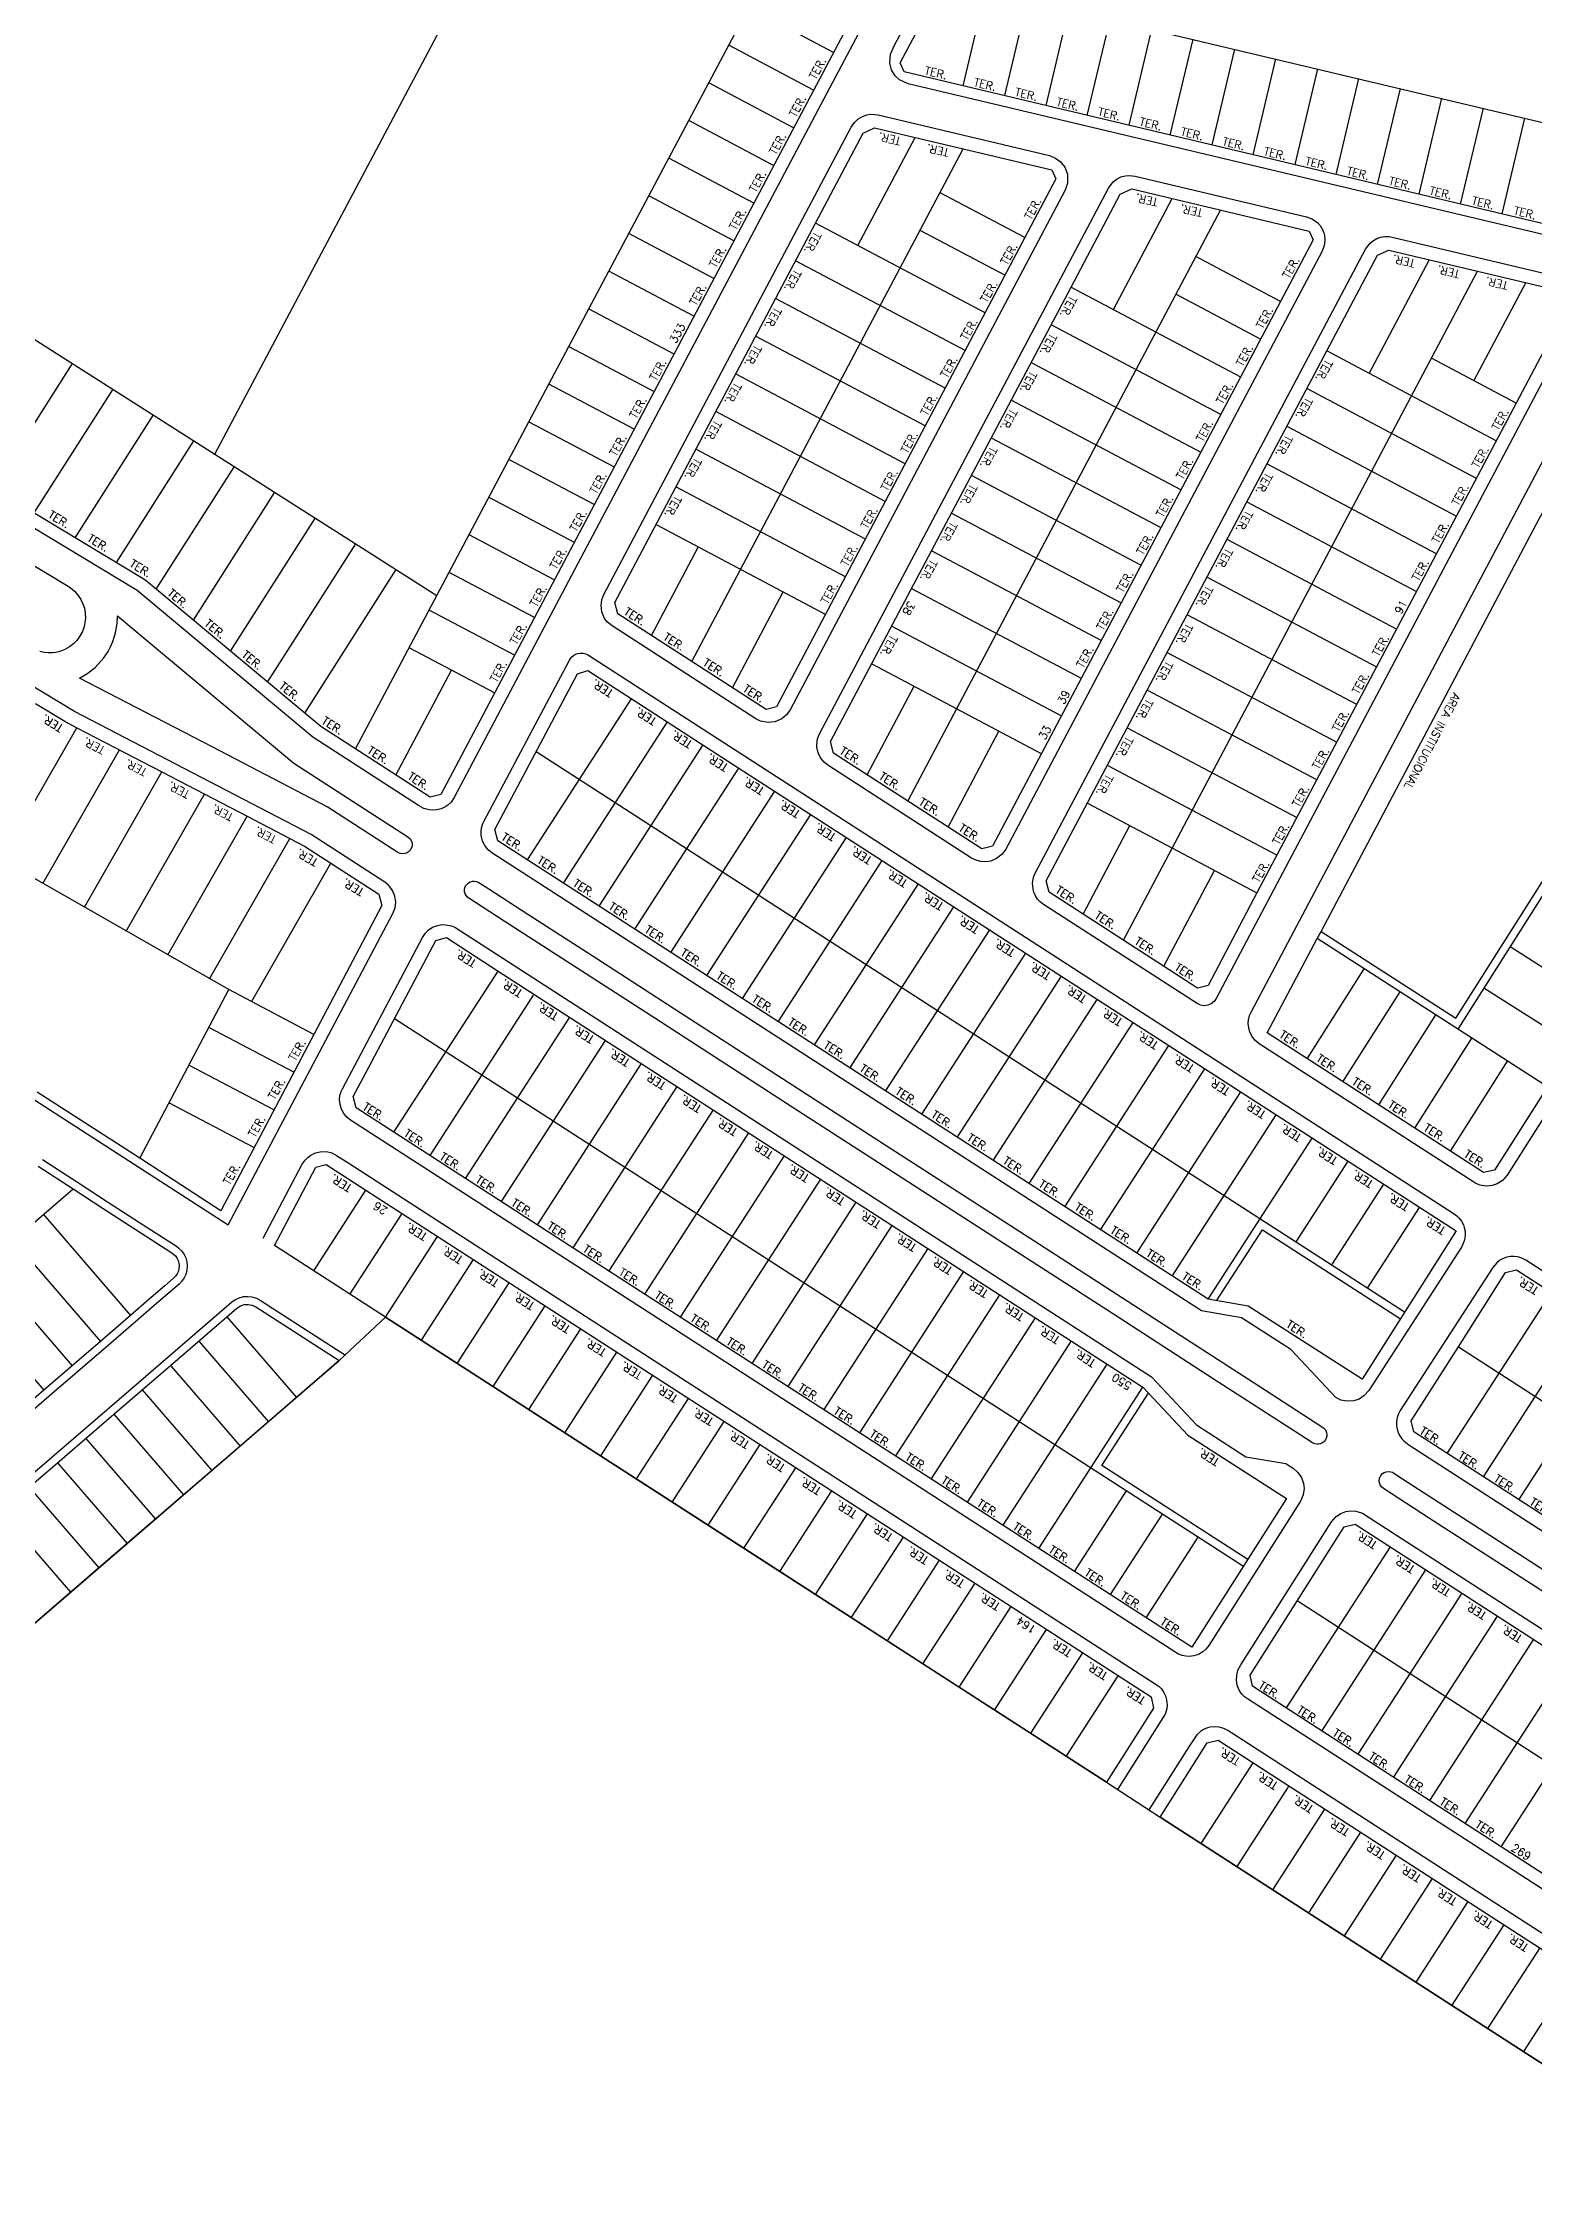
# Model space of a CAD drawing. Extents: x 714896 to 749292, y 8417558 to 8447149.
# Drawn here: x 743645 to 743924.9, y 8429449.1 to 8429849.1 of the extents above; entities that cross this region are included whole.
import ezdxf

# ---------------------------------------------------------------- set-up
doc = ezdxf.new("R2010")
doc.units = 0
doc.header["$MEASUREMENT"] = 0
for name, color, linetype in [('LOTE', 7, 'CONTINUOUS'), ('MEIO_FIO', 24, 'CONTINUOUS'), ('NUM-PORTA', 7, 'CONTINUOUS'), ('QUADRA', 6, 'CONTINUOUS'), ('TEXTO', 7, 'CONTINUOUS')]:
    doc.layers.add(name, color=color, linetype=linetype)
doc.styles.add('ROMANS', font='ROMANS.SHX', dxfattribs={"height": 1.5})

msp = doc.modelspace()

# ---------------------------------------------------------------- linework, layer by layer
at = {"layer": 'LOTE', "color": 7, "linetype": 'CONTINUOUS'}
msp.add_line((743677.31, 8429771.88), (743736.4, 8429883.3), dxfattribs=at)
at = {"layer": 'LOTE', "color": 7}
for points in [[(743459.69, 8429910.43), (743496.25, 8429887.16), (743534.2, 8429863), (743718.97, 8429745.36), (743736.24, 8429777.95), (743743.74, 8429792.08), (743758.73, 8429820.35), (743784, 8429868)], [(743793.39, 8429847.25), (743777.47, 8429855.69)], [(743821.93, 8429858.98), (743817.65, 8429840.98)], [(743829.72, 8429857.13), (743825.44, 8429839.13)], [(743837.5, 8429855.28), (743833.22, 8429837.28)], [(743841, 8429835.43), (743845.28, 8429853.43)], [(743853.06, 8429851.58), (743848.79, 8429833.58)], [(743789.64, 8429840.18), (743773.72, 8429848.62)], [(743856.57, 8429831.73), (743860.85, 8429849.73)], [(743868.63, 8429847.88), (743864.35, 8429829.88)], [(743872.14, 8429828.03), (743876.41, 8429846.03)], [(743884.2, 8429844.18), (743879.92, 8429826.18)], [(743663.21, 8429639.72), (743679.92, 8429671.38), (743598.17, 8429718.06), (743540.86, 8429750.78), (743478.33, 8429786.48), (743439.25, 8429808.8), (743380.52, 8429842.34)], [(743785.9, 8429833.11), (743769.98, 8429841.55)], [(743887.7, 8429824.33), (743891.98, 8429842.33)], [(743895.48, 8429822.48), (743899.76, 8429840.48)], [(743903.27, 8429820.63), (743907.52, 8429838.64)], [(743911.05, 8429818.78), (743915.33, 8429836.78)], [(743782.16, 8429826.04), (743766.23, 8429834.49)], [(743918.83, 8429816.93), (743923.11, 8429834.93)], [(743766.83, 8429732.92), (743817.74, 8429829.14)], [(743797.95, 8429810.99), (743808.7, 8429831.29)], [(743778.42, 8429818.97), (743762.48, 8429827.42)], [(743523.57, 8429823.15), (743649.77, 8429747.07), (743650.22, 8429746.78), (743651, 8429746.12), (743651.7, 8429745.32), (743652.16, 8429744.61), (743652.57, 8429743.76), (743652.83, 8429742.95), (743652.99, 8429742.04), (743653.03, 8429741.08), (743652.95, 8429740.26), (743652.8, 8429739.53), (743652.47, 8429738.6), (743652.06, 8429737.8), (743651.41, 8429736.9), (743650.88, 8429736.35), (743650.06, 8429735.7), (743649.18, 8429735.2), (743648.26, 8429734.84), (743647.5, 8429734.65), (743646.84, 8429734.57), (743646.04, 8429734.55), (743645.28, 8429734.62), (743644.45, 8429734.8)], [(743774.68, 8429811.9), (743758.73, 8429820.35)], [(743829.3, 8429812.5), (743813.39, 8429820.92)], [(743845.92, 8429799), (743856.94, 8429819.83)], [(743865.98, 8429817.68), (743807.31, 8429706.79)], [(743770.94, 8429804.82), (743754.98, 8429813.28)], [(743821.82, 8429798.36), (743790, 8429815.2)], [(743825.56, 8429805.43), (743809.65, 8429813.85)], [(743818.08, 8429791.29), (743786.26, 8429808.12)], [(743877.26, 8429800.51), (743861.35, 8429808.93)], [(743893.88, 8429787.01), (743905.18, 8429808.36)], [(743767.19, 8429797.75), (743751.24, 8429806.22)], [(743847.79, 8429680.66), (743914.22, 8429806.21)], [(743923.27, 8429804.06), (743913.53, 8429785.66)], [(743814.34, 8429784.22), (743782.52, 8429801.05)], [(743837.96, 8429803.21), (743869.78, 8429786.37)], [(743873.52, 8429793.44), (743857.61, 8429801.86)], [(743747.49, 8429799.15), (743763.45, 8429790.68)], [(743866.04, 8429779.3), (743834.22, 8429796.14)], [(743743.74, 8429792.08), (743759.71, 8429783.61)], [(743810.59, 8429777.14), (743778.77, 8429793.98)], [(743884.86, 8429682.31), (743910.14, 8429665.99), (743990.09, 8429792.09)], [(743991.66, 8429791.93), (743910.52, 8429663.96)], [(743635.71, 8429765.47), (743650.61, 8429788.88)], [(743830.48, 8429789.06), (743862.3, 8429772.23)], [(743917.74, 8429774.38), (743885.92, 8429791.22)], [(743921.49, 8429781.45), (743905.58, 8429789.87)], [(743643.42, 8429760.83), (743658.21, 8429784.05)], [(743755.97, 8429776.54), (743739.99, 8429785.01)], [(743806.85, 8429770.07), (743775.03, 8429786.91)], [(743914, 8429767.31), (743882.18, 8429784.15)], [(743803.11, 8429763), (743771.29, 8429779.84)], [(743858.56, 8429765.16), (743826.74, 8429781.99)], [(743651.13, 8429756.18), (743665.8, 8429779.21)], [(743736.24, 8429777.95), (743752.23, 8429769.47)], [(743878.44, 8429777.08), (743910.26, 8429760.24)], [(743658.84, 8429751.53), (743673.39, 8429774.38)], [(743799.37, 8429755.93), (743767.55, 8429772.77)], [(743823, 8429774.92), (743854.82, 8429758.09)], [(743666.32, 8429746.53), (743680.98, 8429769.55)], [(743748.49, 8429762.4), (743732.5, 8429770.88)], [(743851.07, 8429751.01), (743819.25, 8429767.85)], [(743906.52, 8429753.17), (743874.7, 8429770.01)], [(743673.29, 8429740.71), (743688.57, 8429764.71)], [(743728.75, 8429763.81), (743744.74, 8429755.33)], [(743795.63, 8429748.86), (743763.81, 8429765.7)], [(743680.25, 8429734.89), (743696.17, 8429759.88)], [(743815.51, 8429760.78), (743847.33, 8429743.94)], [(743870.96, 8429762.93), (743902.78, 8429746.1)], [(743741, 8429748.26), (743725, 8429756.74)], [(743791.89, 8429741.79), (743760.07, 8429758.63)], [(743899.04, 8429739.03), (743867.22, 8429755.86)], [(743687.22, 8429729.07), (743703.76, 8429755.05)], [(743759.24, 8429737.82), (743768.02, 8429754.42)], [(743843.59, 8429736.87), (743811.77, 8429753.71)], [(743694.18, 8429723.25), (743711.35, 8429750.21)], [(743737.26, 8429741.18), (743721.25, 8429749.68)], [(743863.47, 8429748.79), (743895.29, 8429731.95)], [(743703.68, 8429716.55), (743718.97, 8429745.36)], [(743774.42, 8429728.02), (743783.93, 8429746)], [(743808.03, 8429746.64), (743839.85, 8429729.8)], [(743733.52, 8429734.11), (743717.5, 8429742.61)], [(743836.11, 8429722.73), (743804.29, 8429739.57)], [(743891.55, 8429724.88), (743859.73, 8429741.72)], [(743729.78, 8429727.04), (743713.76, 8429735.54)], [(743800.55, 8429732.5), (743832.37, 8429715.66)], [(743855.99, 8429734.65), (743887.81, 8429717.81)], [(743711.27, 8429711.65), (743721.71, 8429731.32)], [(743799.72, 8429711.69), (743808.5, 8429728.29)], [(743884.07, 8429710.74), (743852.25, 8429727.58)], [(743637.25, 8429695.74), (743651.41, 8429720.53)], [(743814.9, 8429701.89), (743824.41, 8429719.87)], [(743848.51, 8429720.51), (743880.33, 8429703.67)], [(743645.06, 8429691.28), (743659.4, 8429716.38)], [(743652.88, 8429686.82), (743667.39, 8429712.22)], [(743876.59, 8429696.6), (743844.77, 8429713.44)], [(743660.7, 8429682.35), (743675.38, 8429708.07)], [(743668.51, 8429677.89), (743683.37, 8429703.91)], [(743841.02, 8429706.37), (743872.84, 8429689.53)], [(743676.33, 8429673.43), (743691.36, 8429699.75)], [(743840.2, 8429685.56), (743848.98, 8429702.16)], [(743684.22, 8429669.11), (743699.08, 8429695.12)], [(743855.38, 8429675.76), (743864.89, 8429693.74)], [(743927.32, 8429653.12), (743884.16, 8429680.98)], [(743920.34, 8429679.45), (743937.23, 8429668.74)], [(743882.25, 8429658.41), (743892.96, 8429675.3)], [(743932.27, 8429660.93), (743915.38, 8429671.64)], [(743695.87, 8429662.96), (743679.92, 8429671.38)], [(743888.97, 8429654.07), (743899.68, 8429670.96)], [(743692.13, 8429655.89), (743676.18, 8429664.3)], [(743895.69, 8429649.73), (743906.4, 8429666.62)], [(743913.12, 8429662.28), (743902.41, 8429645.39)], [(743688.39, 8429648.82), (743672.45, 8429657.23)], [(743909.13, 8429641.05), (743919.84, 8429657.94)], [(743684.64, 8429641.75), (743668.71, 8429650.15)], [(743695.91, 8429618.61), (743705.67, 8429633.73)], [(743712.4, 8429629.39), (743702.63, 8429614.27)], [(743709.36, 8429609.93), (743719.12, 8429625.05)], [(743865.27, 8429613), (743873.87, 8429626.32), (743899.74, 8429609.62)], [(743716.08, 8429605.59), (743725.84, 8429620.71)], [(743722.8, 8429601.25), (743732.56, 8429616.37)], [(743729.52, 8429596.91), (743739.28, 8429612.03)], [(743908.55, 8429584.3), (743928.08, 8429614.54)], [(743736.24, 8429592.57), (743746, 8429607.7)], [(743934.8, 8429610.2), (743915.27, 8429579.96)], [(743910.68, 8429604.35), (744006.41, 8429542.55)], [(743921.99, 8429575.62), (743941.52, 8429605.87)], [(743742.96, 8429588.23), (743752.72, 8429603.36)], [(743759.44, 8429599.02), (743749.68, 8429583.9)], [(743756.4, 8429579.56), (743766.17, 8429594.68)], [(743763.12, 8429575.22), (743772.89, 8429590.34)], [(743769.85, 8429570.88), (743779.61, 8429586)], [(743776.57, 8429566.54), (743786.33, 8429581.66)], [(743783.29, 8429562.2), (743793.05, 8429577.32)], [(743790.01, 8429557.86), (743799.77, 8429572.99)], [(743796.73, 8429553.52), (743806.49, 8429568.65)], [(743813.21, 8429564.31), (743803.45, 8429549.19)], [(743897.82, 8429566.82), (743878.3, 8429536.58)], [(743810.17, 8429544.85), (743819.94, 8429559.97)], [(743885.02, 8429532.24), (743904.54, 8429562.49)], [(743826.66, 8429555.63), (743816.89, 8429540.51)], [(743976.15, 8429494.83), (743880.37, 8429556.66)], [(743911.26, 8429558.15), (743891.74, 8429527.9)], [(743898.46, 8429523.56), (743917.98, 8429553.81)], [(743823.62, 8429536.17), (743833.38, 8429551.29)], [(743924.71, 8429549.47), (743905.18, 8429519.22)], [(743840.1, 8429546.95), (743830.34, 8429531.83)], [(743911.9, 8429514.88), (743931.43, 8429545.13)], [(743837.06, 8429527.49), (743846.82, 8429542.61)], [(743938.15, 8429540.79), (743918.62, 8429510.55)], [(743862.35, 8429511.16), (743872.12, 8429526.28)], [(743878.84, 8429521.95), (743869.08, 8429506.82)], [(743875.8, 8429502.48), (743885.56, 8429517.61)], [(743892.28, 8429513.27), (743882.52, 8429498.15)], [(743889.24, 8429493.81), (743899, 8429508.93)], [(743905.72, 8429504.59), (743895.96, 8429489.47)], [(743902.68, 8429485.13), (743912.44, 8429500.25)], [(743919.17, 8429495.91), (743909.4, 8429480.79)], [(743925.89, 8429491.57), (743916.12, 8429476.45)], [(743932.61, 8429487.24), (743922.85, 8429472.11)]]:
    msp.add_lwpolyline(points, dxfattribs=at)
for points in [[(743711.64, 8429697.13), (743698.41, 8429705.67), (743676.91, 8429716.85), (743651.91, 8429729.85), (743653.32, 8429730.66), (743654.83, 8429731.84), (743656.47, 8429733.63), (743657.28, 8429734.85), (743657.74, 8429735.71), (743658.18, 8429736.72), (743658.68, 8429738.32), (743658.97, 8429740.06), (743659.03, 8429741.54), (743667.14, 8429734.76), (743692.14, 8429713.88), (743713.53, 8429700.07), (743713.97, 8429699.67), (743714.21, 8429699.26), (743714.32, 8429698.81), (743714.31, 8429698.34), (743714.22, 8429697.97), (743713.97, 8429697.53), (743713.65, 8429697.21), (743713.27, 8429696.97), (743712.93, 8429696.89), (743712.42, 8429696.86), (743711.9, 8429696.99), (743711.64, 8429697.13)], [(743724.96, 8429688.53), (743724.71, 8429688.73), (743724.44, 8429689.05), (743724.27, 8429689.38), (743724.18, 8429689.72), (743724.16, 8429690.18), (743724.23, 8429690.49), (743724.37, 8429690.84), (743724.57, 8429691.13), (743724.9, 8429691.44), (743725.24, 8429691.62), (743725.65, 8429691.73), (743725.99, 8429691.75), (743726.4, 8429691.68), (743726.85, 8429691.47), (743728.7, 8429690.28), (743736.05, 8429685.54), (743748.97, 8429677.2), (743764.6, 8429667.1), (743783.82, 8429654.7), (743804.13, 8429641.59), (743830.95, 8429624.28), (743850.62, 8429611.58), (743874.26, 8429596.32), (743885.15, 8429589.29), (743885.39, 8429589.1), (743885.67, 8429588.77), (743885.84, 8429588.43), (743885.95, 8429587.88), (743885.94, 8429587.6), (743885.85, 8429587.22), (743885.7, 8429586.91), (743885.51, 8429586.66), (743885.3, 8429586.45), (743885.02, 8429586.27), (743884.79, 8429586.17), (743884.4, 8429586.08), (743884.11, 8429586.07), (743883.71, 8429586.14), (743883.25, 8429586.35), (743880.75, 8429587.96), (743864.84, 8429598.23), (743845.72, 8429610.58), (743824.35, 8429624.37), (743786.72, 8429648.66), (743759.84, 8429666.01), (743731.59, 8429684.25), (743724.96, 8429688.53)], [(743896.57, 8429577.75), (743896.22, 8429578.05), (743895.95, 8429578.45), (743895.81, 8429578.83), (743895.77, 8429579.16), (743895.85, 8429579.72), (743896.09, 8429580.23), (743896.38, 8429580.55), (743896.7, 8429580.76), (743897.07, 8429580.91), (743897.66, 8429580.96), (743898.26, 8429580.81), (743899.3, 8429580.16), (743935.52, 8429556.77), (743992.22, 8429520.17), (743990.34, 8429517.21), (743955.44, 8429539.75), (743927.82, 8429557.58), (743905.04, 8429572.28), (743896.57, 8429577.75)]]:
    msp.add_lwpolyline(points, close=True, dxfattribs=at)
at = {"layer": 'LOTE'}
for points in [[(743735.96, 8429695.71), (743755.49, 8429725.96)], [(743762.21, 8429721.62), (743742.68, 8429691.37)], [(743737.59, 8429716.08), (743900.55, 8429610.89)], [(743749.4, 8429687.03), (743768.93, 8429717.28)], [(743756.12, 8429682.69), (743775.65, 8429712.94)], [(743762.85, 8429678.36), (743782.37, 8429708.6)], [(743789.09, 8429704.26), (743769.57, 8429674.02)], [(743776.29, 8429669.68), (743795.81, 8429699.92)], [(743783.01, 8429665.34), (743802.53, 8429695.58)], [(743809.26, 8429691.25), (743789.73, 8429661)], [(743796.45, 8429656.66), (743815.98, 8429686.91)], [(743803.17, 8429652.32), (743822.7, 8429682.57)], [(743829.42, 8429678.23), (743809.89, 8429647.98)], [(743710.92, 8429644.62), (743730.45, 8429674.87)], [(743816.62, 8429643.65), (743836.14, 8429673.89)], [(743737.17, 8429670.53), (743717.65, 8429640.28)], [(743823.34, 8429639.31), (743842.86, 8429669.55)], [(743711.04, 8429665.97), (743870.29, 8429563.17)], [(743724.37, 8429635.95), (743743.89, 8429666.19)], [(743849.58, 8429665.21), (743830.06, 8429634.97)], [(743731.09, 8429631.61), (743750.61, 8429661.85)], [(743836.78, 8429630.63), (743856.3, 8429660.87)], [(743757.33, 8429657.51), (743737.81, 8429627.27)], [(743843.5, 8429626.29), (743863.03, 8429656.54)], [(743744.53, 8429622.93), (743764.06, 8429653.17)], [(743869.75, 8429652.2), (743850.22, 8429621.95)], [(743770.78, 8429648.84), (743751.25, 8429618.59)], [(743856.94, 8429617.61), (743876.47, 8429647.86)], [(743757.97, 8429614.25), (743777.5, 8429644.5)], [(743764.69, 8429609.91), (743784.22, 8429640.16)], [(743863.66, 8429613.27), (743883.19, 8429643.52)], [(743790.94, 8429635.82), (743771.42, 8429605.57)], [(743889.91, 8429639.18), (743880.15, 8429624.06)], [(743886.87, 8429619.72), (743896.63, 8429634.84)], [(743778.14, 8429601.24), (743797.66, 8429631.48)], [(743893.59, 8429615.38), (743903.35, 8429630.5)], [(743784.86, 8429596.9), (743804.38, 8429627.14)], [(743811.1, 8429622.8), (743791.58, 8429592.56)], [(743798.3, 8429588.22), (743817.82, 8429618.46)], [(743824.55, 8429614.13), (743805.02, 8429583.88)], [(743811.74, 8429579.54), (743831.27, 8429609.79)], [(743837.99, 8429605.45), (743818.46, 8429575.2)], [(743825.19, 8429570.86), (743844.71, 8429601.11)], [(743831.91, 8429566.52), (743851.43, 8429596.77)], [(743871.1, 8429564.43), (743843.74, 8429582.09), (743852.49, 8429595.64)], [(743838.63, 8429562.19), (743848.39, 8429577.31)], [(743845.35, 8429557.85), (743855.11, 8429572.97)], [(743852.07, 8429553.51), (743861.83, 8429568.63)]]:
    msp.add_lwpolyline(points, dxfattribs=at)
at = {"layer": 'LOTE', "color": 7, "linetype": 'CONTINUOUS', "elevation": 1.05}
for points in [[(743617.9, 8429638.67), (743650.55, 8429600.8)], [(743575.91, 8429569.45), (743650.73, 8429633.97)], [(743612.6, 8429634.1), (743645.25, 8429596.23)], [(743645.18, 8429629.19), (743661.51, 8429610.25)], [(743639.53, 8429624.31), (743655.85, 8429605.37)], [(743679.59, 8429610), (743692.65, 8429594.86)], [(743674.29, 8429605.43), (743687.35, 8429590.28)], [(743668.99, 8429600.86), (743682.05, 8429585.71)], [(743663.69, 8429596.29), (743676.75, 8429581.14)], [(743658.39, 8429591.72), (743671.45, 8429576.57)], [(743653.09, 8429587.14), (743666.15, 8429572)], [(743647.79, 8429582.57), (743660.85, 8429567.43)], [(743642.48, 8429578), (743655.55, 8429562.85)], [(743637.18, 8429573.43), (743650.24, 8429558.28)]]:
    msp.add_lwpolyline(points, dxfattribs=at)
at = {"layer": 'LOTE', "linetype": 'CONTINUOUS'}
msp.add_lwpolyline([(743597.23, 8429512.57), (743700.66, 8429601.76), (743709.36, 8429609.93), (743844.59, 8429522.63), (743854.67, 8429516.12), (743950.45, 8429454.29), (743987.13, 8429512.15), (744099.74, 8429438.66), (744062.54, 8429383.34), (743981.77, 8429246.72), (743914.65, 8429163.82), (743650.4, 8428915.11), (743559.81, 8428989.83)], dxfattribs=at)
at = {"layer": 'MEIO_FIO', "color": 24}
for points in [[(743804.6, 8429863.1), (743791.59, 8429838.52), (743775.64, 8429808.36), (743746.01, 8429752.38), (743722.22, 8429707.42), (743721.65, 8429706.58), (743721.04, 8429706), (743720.44, 8429705.6), (743719.78, 8429705.3), (743718.99, 8429705.09), (743718.25, 8429705.03), (743717.5, 8429705.09), (743716.51, 8429705.37), (743715.55, 8429705.91), (743695.7, 8429718.72), (743662.75, 8429746.26), (743595.43, 8429786.84), (743569.74, 8429802.33), (743512.78, 8429836.67), (743471.74, 8429855.6), (743422.32, 8429884.96)], [(744026.13, 8429818.65), (744024.55, 8429802.73), (744024.37, 8429801.83), (744024.01, 8429800.99), (744023.58, 8429800.35), (744023.08, 8429799.83), (744022.58, 8429799.44), (744021.93, 8429799.07), (744021.34, 8429798.86), (744020.47, 8429798.69), (744019.62, 8429798.7), (743963.36, 8429804.29), (743926.2, 8429813.13), (743807.39, 8429841.37), (743805.78, 8429842.11), (743804.96, 8429842.85), (743804.29, 8429843.99), (743803.96, 8429845.26), (743804.09, 8429846.93), (743804.84, 8429848.58), (743811.64, 8429861.43)]]:
    msp.add_lwpolyline(points, dxfattribs=at)
at = {"layer": 'MEIO_FIO'}
for points in [[(743679.79, 8429627.23), (743710.72, 8429685.69), (743711.12, 8429686.74), (743711.24, 8429687.81), (743711.11, 8429688.9), (743710.67, 8429689.99), (743709.97, 8429690.93), (743709.19, 8429691.57), (743695.39, 8429700.48), (743651, 8429723.57), (743613.96, 8429745.89), (743590.91, 8429759.79), (743583.36, 8429760.83), (743573.87, 8429766.56), (743565.22, 8429775.28), (743500.27, 8429814.43), (743460.03, 8429845.11), (743410.33, 8429874.63)], [(743366.32, 8429829.58), (743679.79, 8429627.23)], [(743933.31, 8429798.46), (743865.17, 8429669.69), (743865.17, 8429669.69), (743864.8, 8429669.16), (743864.26, 8429668.72), (743863.6, 8429668.44), (743862.91, 8429668.36), (743862.24, 8429668.46), (743861.61, 8429668.76), (743832.79, 8429687.36), (743832.15, 8429687.86), (743831.68, 8429688.38), (743831.24, 8429689.07), (743830.99, 8429689.65), (743830.82, 8429690.26), (743830.74, 8429691.33), (743830.83, 8429692.1), (743830.99, 8429692.64), (743831.25, 8429693.25), (743893.2, 8429810.31), (743894.05, 8429811.44), (743894.54, 8429811.85), (743895.32, 8429812.3), (743896.07, 8429812.57), (743896.86, 8429812.69), (743897.63, 8429812.68), (743898.22, 8429812.58), (743930.37, 8429804.94)], [(743929.22, 8429651.45), (743919.8, 8429636.59), (743918.93, 8429635.58), (743917.88, 8429634.91), (743916.97, 8429634.61), (743916.09, 8429634.5), (743915.48, 8429634.53), (743914.74, 8429634.68), (743913.92, 8429635.01), (743913.56, 8429635.22), (743873.27, 8429661.23), (743872.47, 8429661.89), (743871.94, 8429662.56), (743871.52, 8429663.38), (743871.29, 8429664.18), (743871.21, 8429665.01), (743871.26, 8429665.68), (743871.47, 8429666.51), (743871.73, 8429667.12), (743872.39, 8429668.35), (743941.44, 8429798.84)], [(743686.4, 8429624.75), (743693.71, 8429638.6), (743694.24, 8429639.38), (743694.8, 8429639.95), (743695.35, 8429640.34), (743696.17, 8429640.74), (743697.09, 8429640.96), (743698.24, 8429640.97), (743699.26, 8429640.72), (743700.13, 8429640.28), (743702.43, 8429638.8), (743750.93, 8429607.49), (743797.15, 8429577.65), (743853.91, 8429541.01), (743854.48, 8429540.58), (743854.9, 8429540.14), (743855.38, 8429539.47), (743855.66, 8429538.88), (743855.89, 8429538.1), (743855.97, 8429537.13), (743855.9, 8429536.41), (743855.59, 8429535.42), (743854.76, 8429534.01), (743846.69, 8429521.28)], [(744017.39, 8429559.86), (743923.3, 8429620.6), (743922.79, 8429620.88), (743922.05, 8429621.16), (743921.7, 8429621.24), (743921.12, 8429621.31), (743920.43, 8429621.3), (743919.72, 8429621.17), (743918.91, 8429620.87), (743918.35, 8429620.55), (743917.82, 8429620.13), (743917.08, 8429619.26), (743899.73, 8429592.37), (743899.41, 8429591.79), (743899.16, 8429591.08), (743899.03, 8429590.4), (743899.03, 8429589.51), (743899.13, 8429588.88), (743899.39, 8429588.11), (743899.64, 8429587.63), (743900, 8429587.11), (743900.38, 8429586.7), (743901.35, 8429585.97), (743995.43, 8429525.24)], [(743965.16, 8429477.53), (743871.04, 8429538.28), (743870.5, 8429538.7), (743870.01, 8429539.2), (743869.53, 8429539.91), (743869.15, 8429540.84), (743868.99, 8429541.81), (743869.04, 8429542.74), (743869.28, 8429543.68), (743869.83, 8429544.7), (743886.82, 8429571.5), (743887.72, 8429572.53), (743888.55, 8429573.08), (743889.49, 8429573.45), (743890.46, 8429573.59), (743891.37, 8429573.53), (743892.65, 8429573.11), (743895.17, 8429571.51), (743987.13, 8429512.15)], [(743961.43, 8429471.61), (743867.36, 8429532.33), (743866.61, 8429532.72), (743865.74, 8429532.98), (743864.81, 8429533.05), (743864.09, 8429532.98), (743863.54, 8429532.84), (743862.81, 8429532.53), (743862.24, 8429532.17), (743861.54, 8429531.53), (743860.04, 8429529.26), (743852.57, 8429517.48)]]:
    msp.add_lwpolyline(points, dxfattribs=at)
for points in [[(743801.74, 8429835.52), (743833.9, 8429827.87), (743835.07, 8429827.41), (743835.92, 8429826.79), (743836.76, 8429825.74), (743837.27, 8429824.37), (743837.29, 8429822.71), (743836.84, 8429821.39), (743785.24, 8429723.88), (743784.56, 8429722.92), (743783.69, 8429722.2), (743782.4, 8429721.63), (743781.11, 8429721.48), (743779.69, 8429721.76), (743778.82, 8429722.2), (743751.83, 8429739.62), (743751, 8429740.31), (743750.45, 8429741.03), (743749.92, 8429742.27), (743749.77, 8429743.5), (743749.92, 8429744.53), (743750.29, 8429745.49), (743796.72, 8429833.24), (743797.32, 8429834.11), (743797.93, 8429834.69), (743798.84, 8429835.24), (743799.63, 8429835.51), (743800.35, 8429835.63), (743801.12, 8429835.62), (743801.74, 8429835.52)], [(743844.96, 8429821.78), (743845.86, 8429822.95), (743846.62, 8429823.53), (743847.32, 8429823.87), (743848.19, 8429824.11), (743848.87, 8429824.17), (743849.98, 8429824.05), (743882.14, 8429816.41), (743883.12, 8429816.04), (743884.17, 8429815.31), (743884.67, 8429814.76), (743885.19, 8429813.88), (743885.49, 8429813.01), (743885.59, 8429811.94), (743885.47, 8429810.98), (743885.07, 8429809.92), (743825.72, 8429697.75), (743825.03, 8429696.78), (743824, 8429695.96), (743822.88, 8429695.5), (743821.96, 8429695.36), (743820.98, 8429695.42), (743819.94, 8429695.72), (743819.3, 8429696.07), (743792.31, 8429713.49), (743791.62, 8429714.04), (743790.93, 8429714.89), (743790.49, 8429715.83), (743790.27, 8429716.86), (743790.34, 8429718.16), (743790.57, 8429718.92), (743790.77, 8429719.38), (743844.96, 8429821.78)], [(743911.2, 8429623.06), (743893.85, 8429596.17), (743892.92, 8429595.13), (743892.01, 8429594.55), (743891.01, 8429594.21), (743889.67, 8429594.13), (743888.58, 8429594.36), (743887.62, 8429594.83), (743879.19, 8429603.84), (743869.95, 8429609.81), (743862.44, 8429611.09), (743729.31, 8429697.03), (743728.6, 8429697.59), (743727.94, 8429698.41), (743727.54, 8429699.24), (743727.28, 8429700.31), (743727.26, 8429701.05), (743727.35, 8429701.75), (743727.61, 8429702.55), (743727.78, 8429702.91), (743743.84, 8429733.22), (743744.24, 8429733.76), (743744.58, 8429734.07), (743744.99, 8429734.31), (743745.42, 8429734.46), (743745.89, 8429734.54), (743746.4, 8429734.52), (743746.89, 8429734.4), (743747.24, 8429734.25), (743747.41, 8429734.15), (743909.86, 8429629.28), (743910.31, 8429628.95), (743910.73, 8429628.55), (743911.21, 8429627.92), (743911.56, 8429627.26), (743911.74, 8429626.75), (743911.89, 8429626.05), (743911.92, 8429625.38), (743911.86, 8429624.75), (743911.74, 8429624.23), (743911.49, 8429623.59), (743911.2, 8429623.06)], [(743857.6, 8429546.96), (743702.77, 8429646.91), (743702.07, 8429647.47), (743701.49, 8429648.16), (743701.06, 8429648.96), (743700.8, 8429649.8), (743700.72, 8429650.72), (743700.78, 8429651.48), (743700.99, 8429652.24), (743701.24, 8429652.79), (743716.26, 8429681.18), (743716.76, 8429681.93), (743717.32, 8429682.51), (743718.16, 8429683.07), (743718.88, 8429683.37), (743719.9, 8429683.57), (743720.62, 8429683.56), (743721.72, 8429683.33), (743722.31, 8429683.07), (743723.39, 8429682.4), (743853.05, 8429598.7), (743861.5, 8429589.68), (743870.74, 8429583.71), (743878.25, 8429582.43), (743879.62, 8429581.55), (743880.53, 8429580.77), (743881.17, 8429579.85), (743881.57, 8429578.73), (743881.68, 8429577.76), (743881.51, 8429576.55), (743880.98, 8429575.36), (743863.84, 8429548.33), (743863.25, 8429547.59), (743862.68, 8429547.1), (743861.85, 8429546.62), (743861.01, 8429546.35), (743860.15, 8429546.24), (743859.49, 8429546.28), (743858.78, 8429546.42), (743858.13, 8429546.67), (743857.6, 8429546.96)]]:
    msp.add_lwpolyline(points, close=True, dxfattribs=at)
at = {"layer": 'MEIO_FIO', "color": 24, "linetype": 'CONTINUOUS', "elevation": 1.05}
for points in [[(743644.98, 8429639.48), (743651.55, 8429635.23), (743657.2, 8429631.57), (743663.19, 8429627.7), (743670.1, 8429623.23), (743670.56, 8429622.89), (743671.07, 8429622.38), (743671.54, 8429621.69), (743671.84, 8429621.06), (743672.05, 8429620.31), (743672.12, 8429619.63), (743672.06, 8429618.73), (743671.84, 8429617.92), (743671.54, 8429617.28), (743671.12, 8429616.65), (743670.61, 8429616.12), (743668.92, 8429614.66), (743665.93, 8429612.08), (743662.49, 8429609.12), (743656.83, 8429604.24), (743646.23, 8429595.1), (743635.63, 8429585.95)], [(743596.1, 8429511.59), (743585, 8429524.46), (743584.48, 8429525.2), (743584.11, 8429526.05), (743583.94, 8429526.8), (743583.92, 8429527.73), (743584.01, 8429528.4), (743584.26, 8429529.16), (743584.78, 8429530.07), (743585.46, 8429530.81), (743589.3, 8429534.12), (743615.76, 8429556.93), (743638.18, 8429576.27), (743661.63, 8429596.49), (743680.46, 8429612.73), (743681.08, 8429613.18), (743681.87, 8429613.55), (743682.69, 8429613.77), (743683.47, 8429613.82), (743684.26, 8429613.74), (743685.1, 8429613.49), (743685.84, 8429613.1), (743689.18, 8429610.94), (743701.85, 8429602.78)]]:
    msp.add_lwpolyline(points, dxfattribs=at)
at = {"layer": 'QUADRA', "color": 6, "linetype": 'CONTINUOUS'}
msp.add_lwpolyline([(743608.08, 8429938.51), (743652.3, 8429910.34), (743784, 8429868), (743784, 8429868), (743802.09, 8429863.7), (743802.09, 8429863.7), (743759.71, 8429783.61), (743719.7, 8429707.99), (743717.73, 8429707.48), (743697.19, 8429720.74), (743666.32, 8429746.53), (743664.2, 8429748.3), (743597.16, 8429788.71)], dxfattribs=at)
at = {"layer": 'QUADRA'}
for points in [[(744023.64, 8429818.9), (744021.96, 8429801.98), (744020.32, 8429800.64), (743963.69, 8429806.27), (743806.67, 8429843.6), (743805.91, 8429845.27), (743814.15, 8429860.83), (743966.53, 8429824.61), (743966.76, 8429824.56), (744023.76, 8429818.89)], [(743801.11, 8429833.1), (743834.37, 8429825.19), (743835.13, 8429823.52), (743829.3, 8429812.5), (743782.71, 8429724.44), (743780.75, 8429723.93), (743752.91, 8429741.9), (743752.35, 8429744.04), (743790, 8429815.2), (743798.95, 8429832.12), (743801.11, 8429833.1)], [(743849.35, 8429821.63), (743882.61, 8429813.72), (743883.37, 8429812.05), (743877.26, 8429800.51), (743823.19, 8429698.31), (743821.23, 8429697.8), (743793.39, 8429715.77), (743792.83, 8429717.91), (743837.96, 8429803.21), (743847.19, 8429820.65), (743849.35, 8429821.63)], [(743833.87, 8429689.64), (743833.31, 8429691.78), (743895.43, 8429809.18), (743897.59, 8429810.16), (743930.85, 8429802.26), (743931.61, 8429800.58), (743921.49, 8429781.45), (743872.84, 8429689.53), (743863.67, 8429672.18), (743861.7, 8429671.67), (743833.87, 8429689.64)], [(743946.38, 8429798.56), (743961.78, 8429794.9), (743990.09, 8429792.09), (743991.66, 8429791.93), (744011.44, 8429789.96), (744012.59, 8429787.6), (743927.32, 8429653.12), (743917.42, 8429637.49), (743915.35, 8429637.04), (743909.13, 8429641.05), (743874.77, 8429663.24), (743884.16, 8429680.98), (743884.86, 8429682.31), (743925.88, 8429759.83), (743926.82, 8429761.6), (743946.38, 8429798.56)], [(743730.39, 8429699.31), (743729.83, 8429701.45), (743745.33, 8429730.66), (743747.31, 8429731.23), (743775.65, 8429712.94), (743910.19, 8429626.09), (743892.57, 8429598.3), (743871.17, 8429612), (743863.66, 8429613.27), (743789.73, 8429661), (743730.39, 8429699.31)], [(743860.65, 8429547.97), (743737.81, 8429627.27), (743703.85, 8429649.19), (743703.29, 8429651.33), (743705.65, 8429655.78), (743718.79, 8429680.62), (743720.75, 8429681.13), (743730.45, 8429674.87), (743811.1, 8429622.8), (743844.71, 8429601.11), (743851.43, 8429596.77), (743852.49, 8429595.64), (743859.89, 8429587.74), (743878.37, 8429575.91), (743860.65, 8429547.97)], [(743688.51, 8429623.39), (743696.24, 8429638.04), (743698.2, 8429638.55), (743705.67, 8429633.73), (743852.97, 8429538.65), (743853.42, 8429536.57), (743844.59, 8429522.63), (743810.17, 8429544.85), (743776.57, 8429566.54), (743749.68, 8429583.9), (743709.36, 8429609.93), (743688.51, 8429623.39)], [(743969.85, 8429544.73), (743902.25, 8429588.37), (743901.79, 8429590.45), (743910.68, 8429604.35), (743919.46, 8429618.32), (743919.46, 8429618.32), (743921.53, 8429618.77), (744016.05, 8429557.75), (743996.74, 8429527.31), (743969.85, 8429544.73)], [(743958.95, 8429484.51), (743871.99, 8429540.65), (743871.54, 8429542.73), (743889.21, 8429570.6), (743891.27, 8429571.05), (743985.79, 8429510.04), (743966.51, 8429479.63)]]:
    msp.add_lwpolyline(points, close=True, dxfattribs=at)
msp.add_lwpolyline([(743643.64, 8429725.08), (743649.77, 8429721.38), (743651.41, 8429720.53), (743667.39, 8429712.22), (743683.37, 8429703.91), (743691.36, 8429699.75), (743694.13, 8429698.31), (743699.08, 8429695.12), (743708.11, 8429689.29), (743708.67, 8429687.15), (743708.67, 8429687.15), (743678.44, 8429629.89), (743663.21, 8429639.72), (743652.02, 8429646.94), (743643.99, 8429652.12)], dxfattribs=at)
at = {"layer": 'QUADRA', "elevation": 1.05}
for points in [[(743644.17, 8429638.22), (743650.73, 8429633.97), (743656.39, 8429630.31), (743662.38, 8429626.44), (743669.25, 8429622), (743669.57, 8429621.76), (743669.91, 8429621.41), (743670.24, 8429620.94), (743670.42, 8429620.54), (743670.57, 8429620.02), (743670.61, 8429619.6), (743670.57, 8429618.97), (743670.43, 8429618.43), (743670.23, 8429618.02), (743669.95, 8429617.6), (743669.58, 8429617.21), (743667.94, 8429615.8), (743664.95, 8429613.22), (743661.51, 8429610.25), (743655.85, 8429605.37), (743645.25, 8429596.23), (743634.65, 8429587.09)], [(743637.18, 8429573.43), (743647.79, 8429582.57), (743658.39, 8429591.72), (743668.99, 8429600.86), (743679.59, 8429610), (743681.44, 8429611.59), (743682.11, 8429612.03), (743682.81, 8429612.26), (743683.58, 8429612.32), (743684.29, 8429612.19), (743685.02, 8429611.84), (743687.47, 8429610.27), (743700.66, 8429601.76), (743682.05, 8429585.71), (743655.55, 8429562.85), (743629.04, 8429540)]]:
    msp.add_lwpolyline(points, dxfattribs=at)
at = {"layer": 'QUADRA', "elevation": 528.69}
msp.add_lwpolyline([(743960.09, 8429469.5), (743950.45, 8429454.29), (743854.67, 8429516.12), (743863.5, 8429530.06), (743865.57, 8429530.51), (743960.09, 8429469.5)], close=True, dxfattribs=at)

# ---------------------------------------------------------------- texts
at = {"layer": 'NUM-PORTA', "style": 'ROMANS'}
for s, rotation, p in [('333', 61.054, (743763.83, 8429792.51)), ('38', 241.102, (743807.51, 8429744.43)), ('91', 61.102, (743899.87, 8429741.69)), ('39', 61.102, (743836.61, 8429724.77)), ('33', 61.102, (743833.09, 8429718.11)), ('26', 147.4463, (743709.84, 8429630.28)), ('550', 147.4463, (743849.48, 8429597.39)), ('164', 147.4463, (743831.57, 8429551.7)), ('269', 327.4463, (743920.39, 8429509.96))]:
    msp.add_text(s, height=1.502, rotation=rotation, dxfattribs=at).set_placement(p)
at = {"layer": 'TEXTO', "style": 'ROMANS'}
for s, height, rotation, p in [('TER.', 1.502, 61.054, (743790.02, 8429842.01)), ('TER.', 1.502, 346.2006, (743810.37, 8429843.18)), ('TER.', 1.502, 346.2006, (743819.58, 8429840.99)), ('TER.', 1.502, 346.2006, (743827.32, 8429839.15)), ('TER.', 1.502, 61.054, (743786.28, 8429834.94)), ('TER.', 1.502, 346.2006, (743835.1, 8429837.3)), ('TER.', 1.502, 346.2006, (743842.89, 8429835.45)), ('TER.', 1.502, 167.4193, (743806.13, 8429831.3)), ('TER.', 1.502, 346.2006, (743850.67, 8429833.59)), ('TER.', 1.502, 346.2006, (743858.45, 8429831.74)), ('TER.', 1.502, 61.054, (743782.54, 8429827.87)), ('TER.', 1.502, 167.4193, (743815.18, 8429829.15)), ('TER.', 1.502, 346.2006, (743866.24, 8429829.89)), ('TER.', 1.502, 346.2006, (743874.02, 8429828.04)), ('TER.', 1.502, 346.2006, (743881.8, 8429826.19)), ('TER.', 1.502, 61.054, (743778.8, 8429820.8)), ('TER.', 1.502, 346.2006, (743889.59, 8429824.34)), ('TER.', 1.502, 346.2006, (743897.47, 8429822.47)), ('TER.', 1.502, 167.4193, (743854.36, 8429819.82)), ('TER.', 1.502, 346.2006, (743905.1, 8429820.66)), ('TER.', 1.502, 346.2006, (743913.02, 8429818.77)), ('TER.', 1.502, 61.054, (743775.06, 8429813.73)), ('TER.', 1.502, 61.102, (743830.42, 8429815.7)), ('TER.', 1.502, 167.4193, (743862.74, 8429817.83)), ('TER.', 1.502, 346.2006, (743920.91, 8429816.9)), ('TER.', 1.502, 241.102, (743789.86, 8429813.7)), ('TER.', 1.502, 61.054, (743771.31, 8429806.66)), ('TER.', 1.502, 61.102, (743825.93, 8429807.21)), ('TER.', 1.502, 61.102, (743878.87, 8429804.63)), ('TER.', 1.502, 167.4193, (743902.6, 8429808.36)), ('TER.', 1.502, 241.102, (743786.12, 8429806.63)), ('TER.', 1.502, 61.102, (743822.18, 8429800.13)), ('TER.', 1.502, 167.4193, (743910.98, 8429806.36)), ('TER.', 1.502, 167.4193, (743920.02, 8429804.21)), ('TER.', 1.502, 61.054, (743767.57, 8429799.58)), ('TER.', 1.502, 241.102, (743837.82, 8429801.71)), ('TER.', 1.502, 241.102, (743782.38, 8429799.56)), ('TER.', 1.502, 61.102, (743818.44, 8429793.06)), ('TER.', 1.502, 61.102, (743873.89, 8429795.22)), ('TER.', 1.502, 241.102, (743778.64, 8429792.49)), ('TER.', 1.502, 241.102, (743834.08, 8429794.64)), ('TER.', 1.502, 61.102, (743870.15, 8429788.15)), ('TER.', 1.502, 61.054, (743760.09, 8429785.44)), ('TER.', 1.502, 61.102, (743814.7, 8429785.99)), ('TER.', 1.502, 241.102, (743885.79, 8429789.73)), ('TER.', 1.502, 241.102, (743774.9, 8429785.42)), ('TER.', 1.502, 241.102, (743830.34, 8429787.57)), ('TER.', 1.502, 61.102, (743866.4, 8429781.07)), ('TER.', 1.502, 61.054, (743756.35, 8429778.37)), ('TER.', 1.502, 61.102, (743810.96, 8429778.92)), ('TER.', 1.502, 241.102, (743826.6, 8429780.5)), ('TER.', 1.502, 241.102, (743882.04, 8429782.65)), ('TER.', 1.502, 61.102, (743918.11, 8429776.16)), ('TER.', 1.502, 241.102, (743771.15, 8429778.35)), ('TER.', 1.502, 61.102, (743862.66, 8429774)), ('TER.', 1.502, 61.054, (743752.61, 8429771.3)), ('TER.', 1.502, 61.102, (743807.22, 8429771.85)), ('TER.', 1.502, 241.102, (743822.86, 8429773.43)), ('TER.', 1.502, 241.102, (743878.3, 8429775.58)), ('TER.', 1.502, 61.102, (743914.37, 8429769.09)), ('TER.', 1.502, 61.054, (743748.86, 8429764.23)), ('TER.', 1.502, 241.102, (743767.41, 8429771.28)), ('TER.', 1.502, 61.102, (743803.48, 8429764.78)), ('TER.', 1.502, 61.102, (743858.92, 8429766.93)), ('TER.', 1.502, 241.102, (743874.56, 8429768.51)), ('TER.', 1.502, 241.102, (743763.67, 8429764.2)), ('TER.', 1.502, 241.102, (743819.12, 8429766.36)), ('TER.', 1.502, 61.102, (743910.62, 8429762.02)), ('TER.', 1.502, 328.5159, (743645.89, 8429760.1)), ('TER.', 1.502, 61.054, (743745.12, 8429757.16)), ('TER.', 1.502, 61.102, (743799.73, 8429757.71)), ('TER.', 1.502, 61.102, (743855.18, 8429759.86)), ('TER.', 1.502, 241.102, (743870.82, 8429761.44)), ('TER.', 1.502, 328.5159, (743653.23, 8429755.68)), ('TER.', 1.502, 241.102, (743815.37, 8429759.29)), ('TER.', 1.502, 61.102, (743851.44, 8429752.79)), ('TER.', 1.502, 61.102, (743906.88, 8429754.94)), ('TER.', 1.502, 328.5159, (743661.18, 8429750.89)), ('TER.', 1.502, 61.054, (743741.38, 8429750.09)), ('TER.', 1.502, 61.102, (743795.99, 8429750.64)), ('TER.', 1.502, 241.102, (743811.63, 8429752.22)), ('TER.', 1.502, 241.102, (743867.08, 8429754.37)), ('TER.', 1.502, 61.102, (743847.7, 8429745.72)), ('TER.', 1.502, 61.102, (743903.14, 8429747.87)), ('TER.', 1.502, 319.7828, (743668.3, 8429745.57)), ('TER.', 1.502, 61.054, (743737.64, 8429743.02)), ('TER.', 1.502, 61.102, (743792.25, 8429743.57)), ('TER.', 1.502, 241.102, (743863.34, 8429747.3)), ('TER.', 1.502, 320.8811, (743675.22, 8429739.81)), ('TER.', 1.502, 327.4463, (743753.94, 8429741.92)), ('TER.', 1.502, 61.102, (743843.95, 8429738.65)), ('TER.', 1.502, 241.102, (743859.6, 8429740.23)), ('TER.', 1.502, 61.054, (743733.9, 8429735.94)), ('TER.', 1.502, 327.4463, (743761.3, 8429737.16)), ('TER.', 1.502, 241.102, (743804.15, 8429738.07)), ('TER.', 1.502, 61.102, (743895.66, 8429733.73)), ('TER.', 1.502, 320.8811, (743682.22, 8429733.96)), ('TER.', 1.502, 61.054, (743730.16, 8429728.87)), ('TER.', 1.502, 327.4463, (743768.77, 8429732.34)), ('TER.', 1.502, 61.102, (743840.21, 8429731.58)), ('TER.', 1.502, 241.102, (743855.85, 8429733.16)), ('TER.', 1.502, 320.8811, (743689.24, 8429728.1)), ('TER.', 1.502, 147.4463, (743752.21, 8429727.43)), ('TER.', 1.502, 327.4463, (743776.26, 8429727.45)), ('TER.', 1.502, 61.102, (743891.92, 8429726.66)), ('TER.', 1.502, 147.4463, (743760.35, 8429722.18)), ('TER.', 1.502, 241.102, (743852.11, 8429726.09)), ('AREA INSTITUCIONAL', 1.5016, 242.2389, (743909.72, 8429727.18)), ('TER.', 1.502, 148.1758, (743649.03, 8429720.89)), ('TER.', 1.502, 327.4551, (743697.22, 8429721.43)), ('TER.', 1.502, 147.4463, (743767.07, 8429717.84)), ('TER.', 1.502, 61.102, (743888.17, 8429719.59)), ('TER.', 1.502, 152.3998, (743656.85, 8429716.82)), ('TER.', 1.502, 327.4551, (743705.8, 8429715.89)), ('TER.', 1.502, 147.4463, (743773.79, 8429713.5)), ('TER.', 1.502, 327.4463, (743794.42, 8429715.79)), ('TER.', 1.502, 241.102, (743848.37, 8429719.01)), ('TER.', 1.502, 61.102, (743884.43, 8429712.52)), ('TER.', 1.502, 152.3998, (743664.73, 8429712.72)), ('TER.', 1.502, 327.4551, (743713.32, 8429711.03)), ('TER.', 1.502, 327.4463, (743801.78, 8429711.03)), ('TER.', 1.502, 152.3998, (743672.77, 8429708.54)), ('TER.', 1.502, 147.4463, (743780.57, 8429709.12)), ('TER.', 1.502, 241.102, (743844.63, 8429711.94)), ('TER.', 1.502, 61.102, (743880.69, 8429705.45)), ('TER.', 1.502, 152.3998, (743680.97, 8429704.28)), ('TER.', 1.502, 147.4463, (743787.29, 8429704.78)), ('TER.', 1.502, 327.4463, (743809.25, 8429706.21)), ('TER.', 1.502, 152.3998, (743689.03, 8429700.08)), ('TER.', 1.502, 327.4463, (743730.92, 8429699.61)), ('TER.', 1.502, 147.4463, (743794.01, 8429700.44)), ('TER.', 1.502, 327.4463, (743816.74, 8429701.32)), ('TER.', 1.502, 61.102, (743876.95, 8429698.38)), ('TER.', 1.502, 149.3081, (743696.82, 8429695.75)), ('TER.', 1.502, 327.4463, (743737.64, 8429695.27)), ('TER.', 1.502, 147.4463, (743800.74, 8429696.1)), ('TER.', 1.502, 149.3081, (743705.47, 8429690.17)), ('TER.', 1.502, 327.4463, (743744.36, 8429690.93)), ('TER.', 1.502, 147.4463, (743807.46, 8429691.76)), ('TER.', 1.502, 61.102, (743873.21, 8429691.3)), ('TER.', 1.502, 327.4463, (743751.08, 8429686.6)), ('TER.', 1.502, 147.4463, (743814.18, 8429687.43)), ('TER.', 1.502, 327.4463, (743834.89, 8429689.66)), ('TER.', 1.502, 147.4463, (743820.9, 8429683.09)), ('TER.', 1.502, 327.4463, (743842.26, 8429684.9)), ('TER.', 1.502, 327.4463, (743757.8, 8429682.26)), ('TER.', 1.502, 147.4463, (743827.62, 8429678.75)), ('TER.', 1.502, 327.4463, (743849.73, 8429680.08)), ('TER.', 1.502, 147.4463, (743726.55, 8429676.74)), ('TER.', 1.502, 327.4463, (743764.53, 8429677.92)), ('TER.', 1.502, 147.4463, (743834.34, 8429674.41)), ('TER.', 1.502, 327.4463, (743857.22, 8429675.19)), ('TER.', 1.502, 147.4463, (743735.21, 8429671.15)), ('TER.', 1.502, 327.4463, (743771.25, 8429673.58)), ('TER.', 1.502, 147.4463, (743841.06, 8429670.07)), ('TER.', 1.502, 147.4463, (743741.94, 8429666.81)), ('TER.', 1.502, 327.4463, (743777.97, 8429669.24)), ('TER.', 1.502, 147.4463, (743847.78, 8429665.73)), ('TER.', 1.502, 147.4463, (743748.66, 8429662.47)), ('TER.', 1.502, 327.4463, (743784.69, 8429664.9)), ('TER.', 1.502, 327.4463, (743876.87, 8429662.56)), ('TER.', 1.502, 60.2109, (743692.35, 8429657.8)), ('TER.', 1.502, 147.4463, (743755.38, 8429658.13)), ('TER.', 1.502, 327.4463, (743791.41, 8429660.56)), ('TER.', 1.502, 147.4463, (743854.51, 8429661.39)), ('TER.', 1.502, 147.4463, (743762.1, 8429653.79)), ('TER.', 1.502, 327.4463, (743798.13, 8429656.22)), ('TER.', 1.502, 147.4463, (743861.23, 8429657.05)), ('TER.', 1.502, 327.4463, (743883.81, 8429658.08)), ('TER.', 1.502, 60.2109, (743688.52, 8429650.56)), ('TER.', 1.502, 147.4463, (743768.82, 8429649.46)), ('TER.', 1.502, 327.4463, (743804.85, 8429651.89)), ('TER.', 1.502, 147.4463, (743867.95, 8429652.72)), ('TER.', 1.502, 327.4463, (743890.53, 8429653.74)), ('TER.', 1.502, 327.4463, (743704.89, 8429649)), ('TER.', 1.502, 327.4463, (743811.57, 8429647.55)), ('TER.', 1.502, 147.4463, (743874.67, 8429648.38)), ('TER.', 1.502, 327.4463, (743897.26, 8429649.4)), ('TER.', 1.502, 60.2109, (743684.78, 8429643.49)), ('TER.', 1.502, 327.4463, (743712.63, 8429644)), ('TER.', 1.502, 147.4463, (743775.54, 8429645.12)), ('TER.', 1.502, 327.4463, (743818.3, 8429643.21)), ('TER.', 1.502, 147.4463, (743881.39, 8429644.04)), ('TER.', 1.502, 327.4463, (743903.98, 8429645.06)), ('TER.', 1.502, 327.4463, (743719.36, 8429639.66)), ('TER.', 1.502, 147.4463, (743782.26, 8429640.78)), ('TER.', 1.502, 327.4463, (743825.02, 8429638.87)), ('TER.', 1.502, 147.4463, (743888.11, 8429639.7)), ('TER.', 1.502, 327.4463, (743911.54, 8429640.12)), ('TER.', 1.502, 60.2109, (743680.07, 8429634.56)), ('TER.', 1.502, 147.4463, (743703.19, 8429634.57)), ('TER.', 1.502, 327.4463, (743726.08, 8429635.32)), ('TER.', 1.502, 147.4463, (743788.98, 8429636.44)), ('TER.', 1.502, 327.4463, (743831.74, 8429634.53)), ('TER.', 1.502, 147.4463, (743894.83, 8429635.36)), ('TER.', 1.502, 327.4463, (743732.8, 8429630.98)), ('TER.', 1.502, 147.4463, (743795.71, 8429632.1)), ('TER.', 1.502, 147.4463, (743901.55, 8429631.02)), ('TER.', 1.502, 147.4463, (743717.31, 8429625.46)), ('TER.', 1.502, 327.4463, (743739.52, 8429626.64)), ('TER.', 1.502, 147.4463, (743802.43, 8429627.76)), ('TER.', 1.502, 327.4463, (743838.46, 8429630.19)), ('TER.', 1.502, 147.4463, (743908.39, 8429626.61)), ('TER.', 1.502, 147.4463, (743809.15, 8429623.42)), ('TER.', 1.502, 327.4463, (743845.18, 8429625.85)), ('TER.', 1.502, 147.4463, (743724.03, 8429621.12)), ('TER.', 1.502, 327.4463, (743746.24, 8429622.3)), ('TER.', 1.502, 147.4463, (743815.87, 8429619.08)), ('TER.', 1.502, 327.4463, (743851.9, 8429621.51)), ('TER.', 1.502, 147.4463, (743730.75, 8429616.78)), ('TER.', 1.502, 327.4463, (743752.96, 8429617.97)), ('TER.', 1.502, 147.4463, (743822.59, 8429614.75)), ('TER.', 1.502, 147.4463, (743822.59, 8429614.75)), ('TER.', 1.502, 327.4463, (743858.62, 8429617.18)), ('TER.', 1.502, 147.4463, (743925.84, 8429615.32)), ('TER.', 1.502, 147.4463, (743737.47, 8429612.44)), ('TER.', 1.502, 327.4463, (743759.68, 8429613.63)), ('TER.', 1.502, 147.4463, (743829.31, 8429610.41)), ('TER.', 1.502, 147.4463, (743744.19, 8429608.1)), ('TER.', 1.502, 327.4463, (743766.4, 8429609.29)), ('TER.', 1.502, 147.4463, (743836.03, 8429606.07)), ('TER.', 1.502, 327.4463, (743878.17, 8429608.17)), ('TER.', 1.502, 147.4463, (743750.91, 8429603.76)), ('TER.', 1.502, 327.4463, (743773.13, 8429604.95)), ('TER.', 1.502, 147.4463, (743842.75, 8429601.73)), ('TER.', 1.502, 147.4463, (743757.64, 8429599.42)), ('TER.', 1.502, 327.4463, (743779.85, 8429600.61)), ('TER.', 1.502, 147.4463, (743764.36, 8429595.09)), ('TER.', 1.502, 327.4463, (743786.57, 8429596.27)), ('TER.', 1.502, 147.4463, (743771.08, 8429590.75)), ('TER.', 1.502, 327.4463, (743793.29, 8429591.93)), ('TER.', 1.502, 147.4463, (743777.8, 8429586.41)), ('TER.', 1.502, 327.4463, (743800.01, 8429587.59)), ('TER.', 1.502, 327.4463, (743903.23, 8429588.19)), ('TER.', 1.502, 147.4463, (743784.52, 8429582.07)), ('TER.', 1.502, 327.4463, (743806.73, 8429583.26)), ('TER.', 1.502, 147.4463, (743865.96, 8429583.18)), ('TER.', 1.502, 327.4463, (743910.44, 8429583.54)), ('TER.', 1.502, 147.4463, (743791.24, 8429577.73)), ('TER.', 1.502, 327.4463, (743813.45, 8429578.92)), ('TER.', 1.502, 327.4463, (743917.16, 8429579.2)), ('TER.', 1.502, 327.4463, (743820.17, 8429574.58)), ('TER.', 1.502, 327.4463, (743923.88, 8429574.86)), ('TER.', 1.502, 147.4463, (743797.96, 8429573.39)), ('TER.', 1.502, 147.4463, (743804.68, 8429569.05)), ('TER.', 1.502, 327.4463, (743826.9, 8429570.24)), ('TER.', 1.502, 147.4463, (743895.58, 8429567.6)), ('TER.', 1.502, 147.4463, (743811.41, 8429564.71)), ('TER.', 1.502, 327.4463, (743833.62, 8429565.9)), ('TER.', 1.502, 147.4463, (743902.64, 8429563.05)), ('TER.', 1.502, 147.4463, (743818.13, 8429560.38)), ('TER.', 1.502, 327.4463, (743840.34, 8429561.56)), ('TER.', 1.502, 147.4463, (743909.36, 8429558.71)), ('TER.', 1.502, 147.4463, (743824.85, 8429556.04)), ('TER.', 1.502, 327.4463, (743847.06, 8429557.22)), ('TER.', 1.502, 147.4463, (743916.08, 8429554.37)), ('TER.', 1.502, 327.4463, (743854.57, 8429552.37)), ('TER.', 1.502, 147.4463, (743922.8, 8429550.03)), ('TER.', 1.502, 147.4463, (743838.29, 8429547.36)), ('TER.', 1.502, 147.4463, (743845.01, 8429543.02)), ('TER.', 1.502, 147.4463, (743852.08, 8429538.46)), ('TER.', 1.502, 327.4463, (743872.98, 8429540.47)), ('TER.', 1.502, 327.4463, (743880.18, 8429535.82)), ('TER.', 1.502, 327.4463, (743886.91, 8429531.48)), ('TER.', 1.502, 147.4463, (743869.84, 8429526.99)), ('TER.', 1.502, 327.4463, (743893.63, 8429527.14)), ('TER.', 1.502, 147.4463, (743876.93, 8429522.42)), ('TER.', 1.502, 327.4463, (743900.35, 8429522.81)), ('TER.', 1.502, 147.4463, (743883.65, 8429518.08)), ('TER.', 1.502, 327.4463, (743906.95, 8429518.63)), ('TER.', 1.502, 147.4463, (743890.37, 8429513.74)), ('TER.', 1.502, 327.4463, (743913.67, 8429514.3)), ('TER.', 1.502, 147.4463, (743897.09, 8429509.4)), ('TER.', 1.502, 147.4463, (743903.81, 8429505.06)), ('TER.', 1.502, 147.4463, (743910.53, 8429500.72)), ('TER.', 1.502, 147.4463, (743917.25, 8429496.38)), ('TER.', 1.502, 147.4463, (743923.98, 8429492.05))]:
    msp.add_text(s, height=height, rotation=rotation, dxfattribs=at).set_placement(p)

doc.saveas('drawing.dxf')
